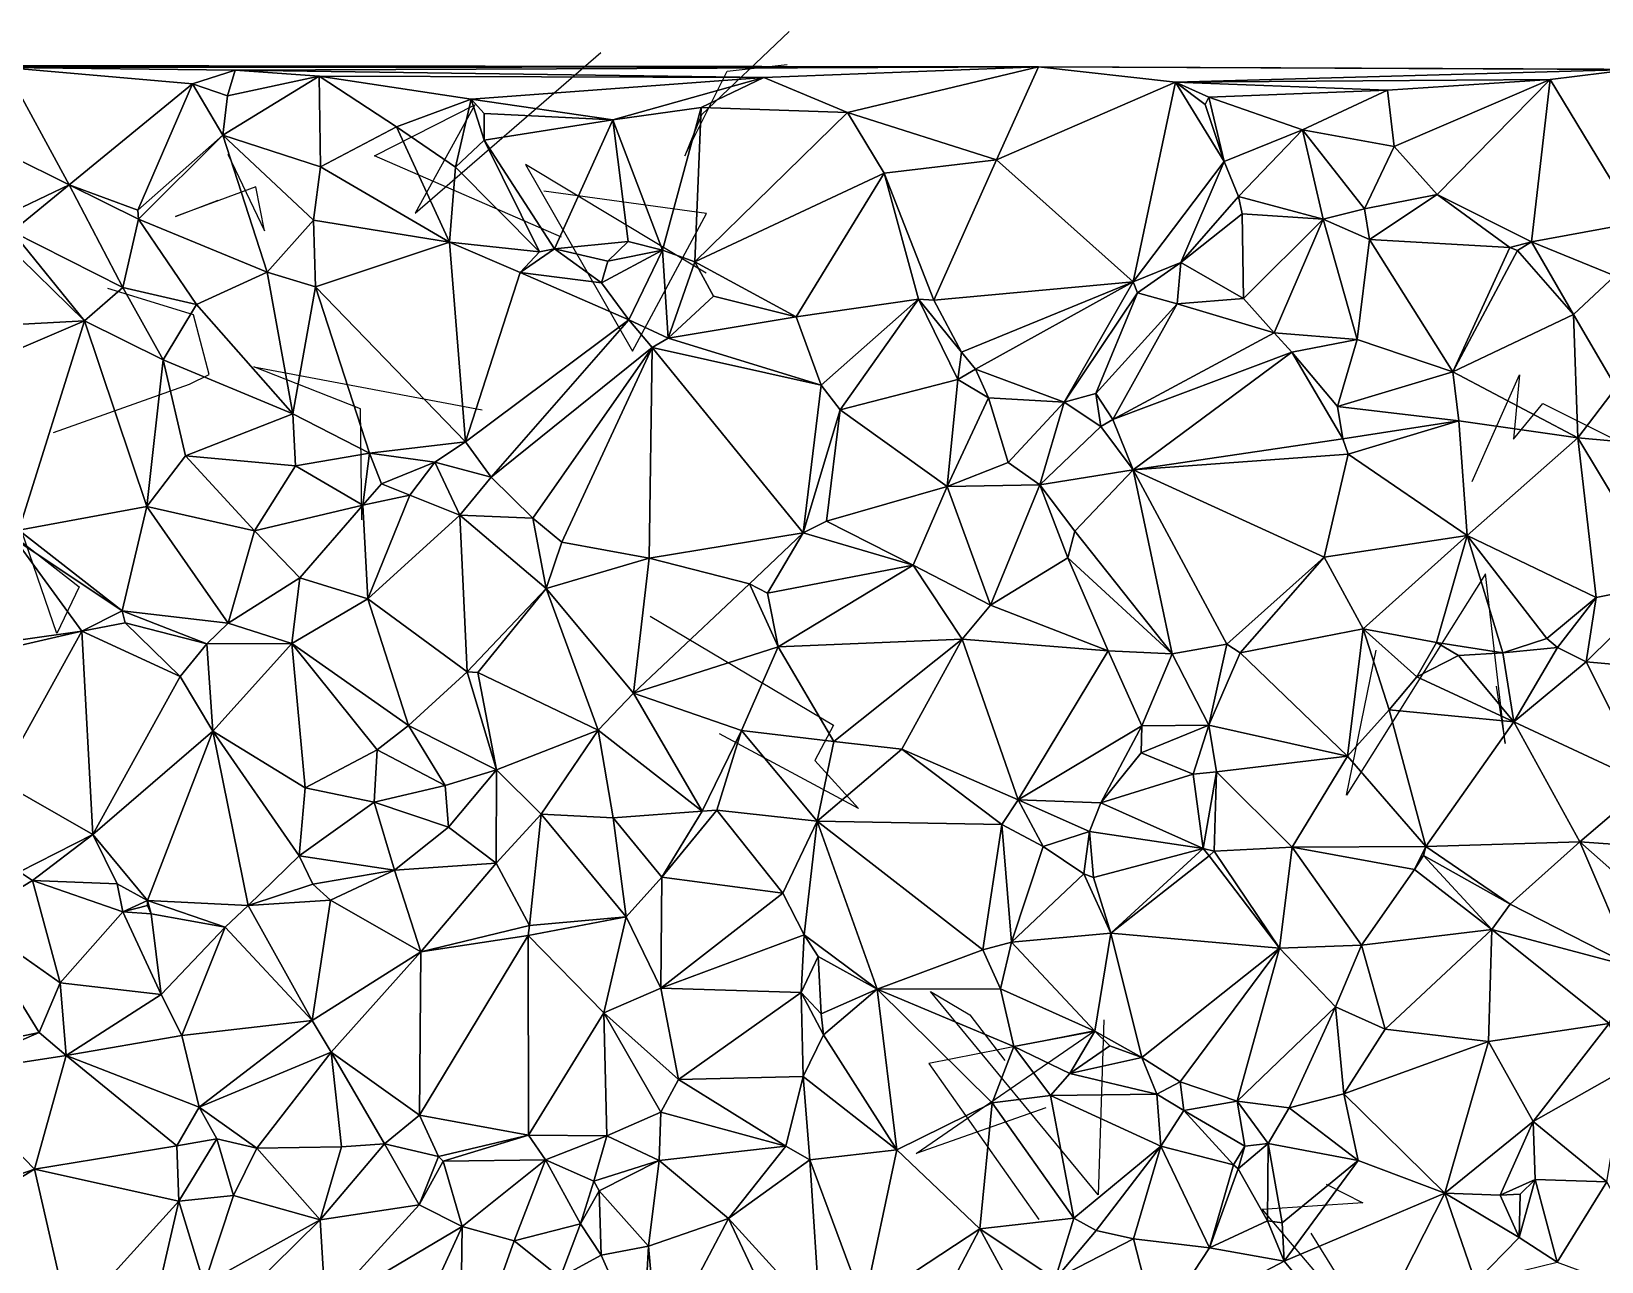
# Model space of a CAD drawing. Header units: metres. Extents: x -15 to 15.5, y -15.2 to 15.3.
# Drawn here: x -4.63 to 8.42, y 5.04 to 15.27 of the extents above; entities that cross this region are included whole.
import ezdxf

# ---------------------------------------------------------------- set-up
doc = ezdxf.new("R2010")
doc.units = ezdxf.units.M
doc.layers.add('CRACKS', color=1, linetype='Continuous')
doc.layers.add('STREET_MESH', color=7, linetype='Continuous')

msp = doc.modelspace()

# ---------------------------------------------------------------- linework, layer by layer
at = {"layer": 'CRACKS'}
for points in [[(1.663, 15.268, 0.1), (0.935, 14.574, 0.1), (0.795, 14.235, 0.1), (1.148, 14.937, 0.1), (1.646, 14.993, 0.1)], [(-0.23, 13.558, 0.1), (-1.783, 14.233, 0.1), (-0.95, 14.659, 0.1), (-1.445, 13.759, 0.1), (0.098, 15.094, 0.1)], [(-3.001, 14.249, 0.1), (-2.698, 13.61, 0.1), (-2.769, 13.977, 0.1), (-3.438, 13.729, 0.1), (-3.082, 13.865, 0.1)], [(0.973, 13.259, 0.1), (-0.529, 14.163, 0.1), (0.362, 12.611, 0.1), (0.975, 13.756, 0.1), (-0.375, 13.941, 0.1)], [(-4.452, 11.935, 0.1), (-3.32, 12.337, 0.1), (-3.157, 12.418, 0.1), (-3.288, 12.912, 0.1), (-4.001, 13.133, 0.1)], [(-1.888, 11.209, 0.1), (-1.899, 12.133, 0.1), (-2.785, 12.481, 0.1), (-1.226, 12.186, 0.1), (-0.887, 12.123, 0.1)], [(7.341, 11.528, 0.1), (7.735, 12.413, 0.1), (7.683, 11.879, 0.1), (7.929, 12.175, 0.1), (9.051, 11.617, 0.1)], [(-5.254, 11.444, 0.1), (-4.239, 10.653, 0.1), (-4.423, 10.265, 0.1), (-4.779, 11.299, 0.1), (-5.049, 10.589, 0.1)], [(7.54, 9.826, 0.1), (7.614, 9.35, 0.1), (7.452, 10.759, 0.1), (6.297, 8.92, 0.1), (6.542, 10.127, 0.1)], [(0.509, 10.408, 0.1), (2.032, 9.504, 0.1), (1.878, 9.208, 0.1), (2.239, 8.811, 0.1), (1.085, 9.431, 0.1)], [(4.28, 7.054, 0.1), (4.231, 5.599, 0.1), (2.838, 7.288, 0.1), (3.165, 7.096, 0.1), (3.455, 6.716, 0.1)], [(3.796, 6.321, 0.1), (2.72, 5.944, 0.1), (4.201, 6.962, 0.1), (2.823, 6.69, 0.1), (3.739, 5.393, 0.1)], [(6.126, 5.689, 0.1), (6.431, 5.533, 0.1), (5.596, 5.477, 0.1), (6.653, 4.232, 0.1), (6.003, 5.281, 0.1)]]:
    msp.add_polyline3d(points, dxfattribs=at)
at = {"layer": 'STREET_MESH'}
for points in [[(-9.496, 14.977), (3.737, 14.974), (-14.657, 14.996)], [(-9.496, 14.977), (-4.85, 14.968), (3.737, 14.974)], [(-4.85, 14.968), (-2.942, 14.945), (3.737, 14.974)], [(-3.296, 14.833), (-2.942, 14.945), (-4.85, 14.968)], [(-4.321, 13.992), (-3.296, 14.833), (-4.85, 14.968)], [(-4.812, 14.237), (-4.321, 13.992), (-4.85, 14.968)], [(-3.296, 14.833), (-3.006, 14.732), (-2.942, 14.945)], [(-3.006, 14.732), (-3.043, 14.407), (-2.243, 14.897)], [(-3.043, 14.407), (-2.233, 14.143), (-2.243, 14.897)], [(-2.942, 14.945), (-3.006, 14.732), (-2.243, 14.897)], [(-2.942, 14.945), (1.453, 14.885), (3.737, 14.974)], [(1.453, 14.885), (-2.942, 14.945), (-2.243, 14.897)], [(-0.98, 14.704), (1.453, 14.885), (-2.243, 14.897)], [(-1.6, 14.475), (-0.98, 14.704), (-2.243, 14.897)], [(-2.233, 14.143), (-1.6, 14.475), (-2.243, 14.897)], [(0.199, 14.533), (1.453, 14.885), (-0.98, 14.704)], [(1.453, 14.885), (0.199, 14.533), (0.931, 14.636)], [(2.148, 14.594), (1.453, 14.885), (0.931, 14.636)], [(1.453, 14.885), (2.148, 14.594), (3.737, 14.974)], [(2.148, 14.594), (3.386, 14.202), (3.737, 14.974)], [(3.386, 14.202), (4.874, 14.846), (3.737, 14.974)], [(3.737, 14.974), (8.661, 14.951), (13.806, 14.932)], [(4.874, 14.846), (8.661, 14.951), (3.737, 14.974)], [(4.874, 14.846), (7.988, 14.868), (8.661, 14.951)], [(7.988, 14.868), (8.71, 13.68), (8.661, 14.951)], [(-3.296, 14.833), (-4.321, 13.992), (-3.749, 13.784)], [(-3.043, 14.407), (-3.296, 14.833), (-3.749, 13.784)], [(-3.043, 14.407), (-3.006, 14.732), (-3.296, 14.833)], [(4.874, 14.846), (3.386, 14.202), (4.523, 13.187)], [(5.28, 14.188), (4.874, 14.846), (4.523, 13.187)], [(7.988, 14.868), (4.874, 14.846), (6.637, 14.78)], [(4.874, 14.846), (5.151, 14.723), (6.637, 14.78)], [(4.874, 14.846), (5.12, 14.662), (5.151, 14.723)], [(5.28, 14.188), (5.12, 14.662), (4.874, 14.846)], [(6.637, 14.78), (5.151, 14.723), (5.929, 14.45)], [(6.693, 14.313), (6.637, 14.78), (5.929, 14.45)], [(6.693, 14.313), (7.988, 14.868), (6.637, 14.78)], [(7.988, 14.868), (6.693, 14.313), (7.05, 13.913)], [(7.834, 13.519), (7.988, 14.868), (7.05, 13.913)], [(7.988, 14.868), (7.834, 13.519), (8.71, 13.68)], [(-1.6, 14.475), (-1.11, 14.139), (-0.98, 14.704)], [(-1.11, 14.139), (-0.871, 14.364), (-0.98, 14.704)], [(0.199, 14.533), (-0.98, 14.704), (-0.871, 14.587)], [(-0.98, 14.704), (-0.871, 14.364), (-0.871, 14.587)], [(0.199, 14.533), (0.61, 13.449), (0.931, 14.636)], [(0.61, 13.449), (0.88, 13.353), (0.931, 14.636)], [(0.88, 13.353), (2.148, 14.594), (0.931, 14.636)], [(5.12, 14.662), (5.28, 14.188), (5.151, 14.723)], [(5.151, 14.723), (5.28, 14.188), (5.929, 14.45)], [(-0.871, 14.364), (0.199, 14.533), (-0.871, 14.587)], [(-0.871, 14.364), (-0.288, 13.462), (0.199, 14.533)], [(-0.288, 13.462), (0.325, 13.521), (0.199, 14.533)], [(0.325, 13.521), (0.61, 13.449), (0.199, 14.533)], [(0.88, 13.353), (2.454, 14.089), (2.148, 14.594)], [(2.454, 14.089), (3.386, 14.202), (2.148, 14.594)], [(-3.744, 13.709), (-3.043, 14.407), (-3.749, 13.784)], [(-3.744, 13.709), (-2.676, 13.267), (-3.043, 14.407)], [(-3.043, 14.407), (-2.676, 13.267), (-2.291, 13.7)], [(-2.233, 14.143), (-3.043, 14.407), (-2.291, 13.7)], [(-2.233, 14.143), (-1.159, 13.518), (-1.6, 14.475)], [(-1.6, 14.475), (-1.159, 13.518), (-1.11, 14.139)], [(-0.411, 13.436), (-0.871, 14.364), (-1.11, 14.139)], [(-0.871, 14.364), (-0.411, 13.436), (-0.288, 13.462)], [(5.28, 14.188), (5.399, 13.897), (5.929, 14.45)], [(5.399, 13.897), (6.102, 13.707), (5.929, 14.45)], [(6.446, 13.794), (6.693, 14.313), (5.929, 14.45)], [(6.102, 13.707), (6.446, 13.794), (5.929, 14.45)], [(-4.903, 13.717), (-4.321, 13.992), (-4.812, 14.237)], [(6.693, 14.313), (6.446, 13.794), (7.05, 13.913)], [(-1.159, 13.518), (-2.233, 14.143), (-2.291, 13.7)], [(-1.159, 13.518), (-0.411, 13.436), (-1.11, 14.139)], [(2.454, 14.089), (2.865, 13.034), (3.386, 14.202)], [(3.386, 14.202), (2.865, 13.034), (4.523, 13.187)], [(4.918, 13.348), (5.28, 14.188), (4.523, 13.187)], [(5.28, 14.188), (4.918, 13.348), (5.399, 13.897)], [(-4.321, 13.992), (-4.903, 13.717), (-4.795, 13.605)], [(-3.876, 13.139), (-4.321, 13.992), (-4.795, 13.605)], [(-3.744, 13.709), (-4.321, 13.992), (-3.876, 13.139)], [(-4.321, 13.992), (-3.744, 13.709), (-3.749, 13.784)], [(0.88, 13.353), (1.721, 12.897), (2.454, 14.089)], [(2.454, 14.089), (1.721, 12.897), (2.738, 13.042)], [(2.865, 13.034), (2.454, 14.089), (2.738, 13.042)], [(5.399, 13.897), (4.918, 13.348), (5.428, 13.751)], [(6.102, 13.707), (5.399, 13.897), (5.428, 13.751)], [(6.446, 13.794), (6.488, 13.538), (7.05, 13.913)], [(6.488, 13.538), (7.653, 13.472), (7.05, 13.913)], [(7.653, 13.472), (7.834, 13.519), (7.05, 13.913)], [(-3.744, 13.709), (-3.876, 13.139), (-3.263, 12.999)], [(-2.676, 13.267), (-3.744, 13.709), (-3.263, 12.999)], [(4.918, 13.348), (5.44, 13.048), (5.428, 13.751)], [(5.44, 13.048), (6.102, 13.707), (5.428, 13.751)], [(5.696, 12.764), (6.102, 13.707), (5.44, 13.048)], [(5.696, 12.764), (6.385, 12.707), (6.102, 13.707)], [(6.488, 13.538), (6.446, 13.794), (6.102, 13.707)], [(6.385, 12.707), (6.488, 13.538), (6.102, 13.707)], [(-4.795, 13.605), (-4.856, 13.512), (-4.195, 12.864)], [(-3.876, 13.139), (-4.795, 13.605), (-4.195, 12.864)], [(-2.676, 13.267), (-2.273, 13.146), (-2.291, 13.7)], [(-2.273, 13.146), (-1.159, 13.518), (-2.291, 13.7)], [(8.71, 13.68), (7.834, 13.519), (8.526, 13.238)], [(-4.856, 13.512), (-5.534, 12.792), (-4.195, 12.864)], [(-1.027, 11.857), (-1.159, 13.518), (-2.273, 13.146)], [(-0.411, 13.436), (-1.159, 13.518), (-0.573, 13.264)], [(-1.159, 13.518), (-1.027, 11.857), (-0.573, 13.264)], [(-0.288, 13.462), (-0.411, 13.436), (-0.573, 13.264)], [(0.104, 13.179), (-0.288, 13.462), (-0.573, 13.264)], [(0.156, 13.36), (0.325, 13.521), (-0.288, 13.462)], [(0.104, 13.179), (0.156, 13.36), (-0.288, 13.462)], [(0.156, 13.36), (0.104, 13.179), (0.61, 13.449)], [(0.104, 13.179), (0.331, 12.872), (0.61, 13.449)], [(0.325, 13.521), (0.156, 13.36), (0.61, 13.449)], [(0.331, 12.872), (0.659, 12.719), (0.61, 13.449)], [(0.659, 12.719), (0.88, 13.353), (0.61, 13.449)], [(6.488, 13.538), (6.385, 12.707), (7.179, 12.438)], [(7.653, 13.472), (6.488, 13.538), (7.179, 12.438)], [(7.653, 13.472), (7.179, 12.438), (7.716, 13.447)], [(7.179, 12.438), (8.184, 12.917), (7.716, 13.447)], [(7.834, 13.519), (7.653, 13.472), (7.716, 13.447)], [(8.184, 12.917), (7.834, 13.519), (7.716, 13.447)], [(7.834, 13.519), (8.184, 12.917), (8.526, 13.238)], [(0.659, 12.719), (1.035, 13.069), (0.88, 13.353)], [(1.035, 13.069), (1.721, 12.897), (0.88, 13.353)], [(4.558, 13.096), (4.918, 13.348), (4.523, 13.187)], [(4.918, 13.348), (4.558, 13.096), (4.888, 13.003)], [(4.918, 13.348), (4.888, 13.003), (5.44, 13.048)], [(-2.461, 12.089), (-2.676, 13.267), (-3.263, 12.999)], [(-2.676, 13.267), (-2.461, 12.089), (-2.273, 13.146)], [(-1.027, 11.857), (0.331, 12.872), (-0.573, 13.264)], [(0.331, 12.872), (0.104, 13.179), (-0.573, 13.264)], [(2.865, 13.034), (3.095, 12.602), (4.523, 13.187)], [(3.095, 12.602), (3.212, 12.46), (4.523, 13.187)], [(3.212, 12.46), (3.949, 12.187), (4.523, 13.187)], [(3.949, 12.187), (4.558, 13.096), (4.523, 13.187)], [(8.184, 12.917), (8.538, 12.31), (8.526, 13.238)], [(-3.541, 12.539), (-3.876, 13.139), (-4.195, 12.864)], [(-3.876, 13.139), (-3.541, 12.539), (-3.263, 12.999)], [(-2.461, 12.089), (-1.824, 11.763), (-2.273, 13.146)], [(-1.824, 11.763), (-1.027, 11.857), (-2.273, 13.146)], [(1.035, 13.069), (0.659, 12.719), (1.721, 12.897)], [(4.558, 13.096), (3.949, 12.187), (4.211, 12.26)], [(4.558, 13.096), (4.211, 12.26), (4.888, 13.003)], [(-3.541, 12.539), (-2.461, 12.089), (-3.263, 12.999)], [(1.721, 12.897), (1.929, 12.328), (2.738, 13.042)], [(1.929, 12.328), (2.087, 12.123), (2.738, 13.042)], [(2.087, 12.123), (3.066, 12.375), (2.738, 13.042)], [(3.095, 12.602), (2.865, 13.034), (2.738, 13.042)], [(3.066, 12.375), (3.095, 12.602), (2.738, 13.042)], [(4.211, 12.26), (4.355, 12.043), (4.888, 13.003)], [(4.355, 12.043), (5.696, 12.764), (4.888, 13.003)], [(4.888, 13.003), (5.696, 12.764), (5.44, 13.048)], [(-5.534, 12.792), (-5.425, 12.337), (-4.195, 12.864)], [(-5.425, 12.337), (-4.74, 11.122), (-4.195, 12.864)], [(-4.74, 11.122), (-3.676, 11.32), (-4.195, 12.864)], [(-3.676, 11.32), (-3.541, 12.539), (-4.195, 12.864)], [(0.331, 12.872), (-1.027, 11.857), (-0.813, 11.563)], [(0.525, 12.642), (0.331, 12.872), (-0.813, 11.563)], [(0.659, 12.719), (0.331, 12.872), (0.525, 12.642)], [(1.721, 12.897), (0.659, 12.719), (1.929, 12.328)], [(7.179, 12.438), (8.218, 11.891), (8.184, 12.917)], [(8.218, 11.891), (8.538, 12.31), (8.184, 12.917)], [(0.659, 12.719), (0.525, 12.642), (1.929, 12.328)], [(5.696, 12.764), (4.355, 12.043), (5.841, 12.603)], [(6.385, 12.707), (5.696, 12.764), (5.841, 12.603)], [(6.221, 12.151), (6.385, 12.707), (5.841, 12.603)], [(6.385, 12.707), (6.221, 12.151), (7.179, 12.438)], [(-3.541, 12.539), (-3.676, 11.32), (-3.355, 11.741)], [(-2.461, 12.089), (-3.541, 12.539), (-3.355, 11.741)], [(-0.468, 11.222), (0.525, 12.642), (-0.813, 11.563)], [(-0.468, 11.222), (-0.225, 11.023), (0.525, 12.642)], [(0.525, 12.642), (-0.225, 11.023), (0.499, 10.89)], [(1.779, 11.102), (0.525, 12.642), (0.499, 10.89)], [(0.525, 12.642), (1.779, 11.102), (1.929, 12.328)], [(3.066, 12.375), (3.212, 12.46), (3.095, 12.602)], [(4.355, 12.043), (4.522, 11.626), (5.841, 12.603)], [(4.522, 11.626), (6.265, 11.883), (5.841, 12.603)], [(6.265, 11.883), (6.221, 12.151), (5.841, 12.603)], [(3.212, 12.46), (3.066, 12.375), (3.321, 12.224)], [(3.212, 12.46), (3.321, 12.224), (3.949, 12.187)], [(6.221, 12.151), (7.229, 12.032), (7.179, 12.438)], [(7.229, 12.032), (8.218, 11.891), (7.179, 12.438)], [(1.929, 12.328), (1.779, 11.102), (2.087, 12.123)], [(2.976, 11.486), (3.066, 12.375), (2.087, 12.123)], [(3.321, 12.224), (3.066, 12.375), (2.976, 11.486)], [(8.538, 12.31), (8.218, 11.891), (9.296, 11.793)], [(3.485, 11.686), (3.321, 12.224), (2.976, 11.486)], [(3.321, 12.224), (3.485, 11.686), (3.949, 12.187)], [(3.949, 12.187), (3.485, 11.686), (3.747, 11.501)], [(4.254, 11.984), (3.949, 12.187), (3.747, 11.501)], [(3.949, 12.187), (4.254, 11.984), (4.211, 12.26)], [(4.254, 11.984), (4.355, 12.043), (4.211, 12.26)], [(6.221, 12.151), (6.265, 11.883), (7.229, 12.032)], [(-2.44, 11.659), (-2.461, 12.089), (-3.355, 11.741)], [(-2.44, 11.659), (-1.824, 11.763), (-2.461, 12.089)], [(1.779, 11.102), (1.973, 11.199), (2.087, 12.123)], [(1.973, 11.199), (2.976, 11.486), (2.087, 12.123)], [(4.355, 12.043), (4.254, 11.984), (4.522, 11.626)], [(7.229, 12.032), (6.265, 11.883), (6.309, 11.755)], [(7.229, 12.032), (6.309, 11.755), (7.298, 11.08)], [(8.218, 11.891), (7.229, 12.032), (7.298, 11.08)], [(4.522, 11.626), (4.254, 11.984), (3.747, 11.501)], [(6.309, 11.755), (6.265, 11.883), (4.522, 11.626)], [(8.218, 11.891), (7.298, 11.08), (8.372, 10.564)], [(8.948, 10.68), (8.218, 11.891), (8.372, 10.564)], [(8.218, 11.891), (8.948, 10.68), (9.296, 11.793)], [(-1.824, 11.763), (-2.44, 11.659), (-1.879, 11.331)], [(-1.726, 11.508), (-1.824, 11.763), (-1.879, 11.331)], [(-1.027, 11.857), (-1.824, 11.763), (-1.281, 11.688)], [(-1.824, 11.763), (-1.726, 11.508), (-1.281, 11.688)], [(-1.027, 11.857), (-1.281, 11.688), (-0.813, 11.563)], [(6.309, 11.755), (4.522, 11.626), (6.109, 10.9)], [(7.298, 11.08), (6.309, 11.755), (6.109, 10.9)], [(-3.676, 11.32), (-2.781, 11.119), (-3.355, 11.741)], [(-2.781, 11.119), (-2.44, 11.659), (-3.355, 11.741)], [(-1.879, 11.331), (-2.44, 11.659), (-2.781, 11.119)], [(-1.726, 11.508), (-1.489, 11.415), (-1.281, 11.688)], [(-1.281, 11.688), (-1.489, 11.415), (-1.074, 11.248)], [(-0.813, 11.563), (-1.281, 11.688), (-1.074, 11.248)], [(3.485, 11.686), (2.976, 11.486), (3.747, 11.501)], [(4.039, 11.115), (4.522, 11.626), (3.747, 11.501)], [(4.848, 10.095), (4.522, 11.626), (4.039, 11.115)], [(4.522, 11.626), (5.302, 10.176), (6.109, 10.9)], [(4.848, 10.095), (5.302, 10.176), (4.522, 11.626)], [(-1.489, 11.415), (-1.726, 11.508), (-1.879, 11.331)], [(-0.468, 11.222), (-0.813, 11.563), (-1.074, 11.248)], [(2.976, 11.486), (1.973, 11.199), (2.694, 10.833)], [(3.338, 10.499), (2.976, 11.486), (2.694, 10.833)], [(2.976, 11.486), (3.338, 10.499), (3.747, 11.501)], [(3.338, 10.499), (3.98, 10.893), (3.747, 11.501)], [(3.98, 10.893), (4.039, 11.115), (3.747, 11.501)], [(-1.838, 10.552), (-1.489, 11.415), (-1.879, 11.331)], [(-1.489, 11.415), (-1.838, 10.552), (-1.074, 11.248)], [(-3.88, 10.454), (-3.676, 11.32), (-4.74, 11.122)], [(-3.88, 10.454), (-3, 10.351), (-3.676, 11.32)], [(-3, 10.351), (-2.781, 11.119), (-3.676, 11.32)], [(-1.879, 11.331), (-2.781, 11.119), (-2.403, 10.727)], [(-1.838, 10.552), (-1.879, 11.331), (-2.403, 10.727)], [(-1.838, 10.552), (-1.013, 9.947), (-1.074, 11.248)], [(-1.013, 9.947), (-0.357, 10.638), (-1.074, 11.248)], [(-0.357, 10.638), (-0.468, 11.222), (-1.074, 11.248)], [(-4.772, 11.048), (-3.88, 10.454), (-4.74, 11.122)], [(-2.781, 11.119), (-3, 10.351), (-2.403, 10.727)], [(-0.225, 11.023), (-0.468, 11.222), (-0.357, 10.638)], [(1.333, 10.677), (1.779, 11.102), (0.499, 10.89)], [(1.779, 11.102), (1.333, 10.677), (1.482, 10.6)], [(1.779, 11.102), (1.482, 10.6), (2.694, 10.833)], [(1.973, 11.199), (1.779, 11.102), (2.694, 10.833)], [(4.848, 10.095), (4.039, 11.115), (3.98, 10.893)], [(-4.772, 11.048), (-5.29, 10.132), (-4.217, 10.285)], [(-3.88, 10.454), (-4.772, 11.048), (-4.217, 10.285)], [(-0.225, 11.023), (-0.357, 10.638), (0.499, 10.89)], [(6.434, 10.303), (7.298, 11.08), (6.109, 10.9)], [(7.298, 11.08), (6.434, 10.303), (7.043, 10.19)], [(7.596, 10.104), (7.298, 11.08), (7.043, 10.19)], [(7.298, 11.08), (7.961, 10.222), (8.372, 10.564)], [(7.298, 11.08), (7.596, 10.104), (7.961, 10.222)], [(-0.357, 10.638), (0.369, 9.768), (0.499, 10.89)], [(0.369, 9.768), (1.333, 10.677), (0.499, 10.89)], [(1.482, 10.6), (1.573, 10.154), (2.694, 10.833)], [(2.694, 10.833), (1.573, 10.154), (3.1, 10.217)], [(3.338, 10.499), (2.694, 10.833), (3.1, 10.217)], [(3.338, 10.499), (4.315, 10.12), (3.98, 10.893)], [(4.315, 10.12), (4.848, 10.095), (3.98, 10.893)], [(5.302, 10.176), (5.411, 10.104), (6.109, 10.9)], [(5.411, 10.104), (6.434, 10.303), (6.109, 10.9)], [(-3, 10.351), (-2.47, 10.182), (-2.403, 10.727)], [(-2.47, 10.182), (-1.838, 10.552), (-2.403, 10.727)], [(-0.925, 9.94), (-0.357, 10.638), (-1.013, 9.947)], [(-0.925, 9.94), (0.076, 9.462), (-0.357, 10.638)], [(0.076, 9.462), (0.369, 9.768), (-0.357, 10.638)], [(1.333, 10.677), (0.369, 9.768), (1.573, 10.154)], [(1.333, 10.677), (1.573, 10.154), (1.482, 10.6)], [(8.289, 10.029), (8.948, 10.68), (8.372, 10.564)], [(8.289, 10.029), (9.37, 9.932), (8.948, 10.68)], [(-3.857, 10.354), (-3.88, 10.454), (-4.217, 10.285)], [(-3, 10.351), (-3.88, 10.454), (-3.177, 10.178)], [(-3.88, 10.454), (-3.857, 10.354), (-3.177, 10.178)], [(-1.838, 10.552), (-2.47, 10.182), (-1.502, 9.501)], [(-1.013, 9.947), (-1.838, 10.552), (-1.502, 9.501)], [(4.315, 10.12), (3.338, 10.499), (3.1, 10.217)], [(7.961, 10.222), (8.049, 10.149), (8.372, 10.564)], [(8.049, 10.149), (8.289, 10.029), (8.372, 10.564)], [(-3.398, 9.907), (-3.857, 10.354), (-4.217, 10.285)], [(-3.857, 10.354), (-3.398, 9.907), (-3.177, 10.178)], [(-2.47, 10.182), (-3, 10.351), (-3.177, 10.178)], [(-5.29, 10.132), (-5.289, 10.036), (-4.217, 10.285)], [(-5.289, 10.036), (-4.907, 9.041), (-4.217, 10.285)], [(-4.907, 9.041), (-4.124, 8.594), (-4.217, 10.285)], [(-4.124, 8.594), (-3.398, 9.907), (-4.217, 10.285)], [(-3.128, 9.454), (-2.47, 10.182), (-3.177, 10.178)], [(-2.36, 8.983), (-2.47, 10.182), (-3.128, 9.454)], [(-2.47, 10.182), (-1.76, 9.298), (-1.502, 9.501)], [(-1.76, 9.298), (-2.47, 10.182), (-2.36, 8.983)], [(1.573, 10.154), (2.035, 9.368), (3.1, 10.217)], [(2.035, 9.368), (2.601, 9.304), (3.1, 10.217)], [(3.1, 10.217), (2.601, 9.304), (3.567, 8.881)], [(4.315, 10.12), (3.1, 10.217), (3.567, 8.881)], [(5.411, 10.104), (6.304, 9.245), (6.434, 10.303)], [(6.304, 9.245), (6.65, 9.63), (6.434, 10.303)], [(7.043, 10.19), (6.434, 10.303), (6.881, 9.903)], [(6.434, 10.303), (6.65, 9.63), (6.881, 9.903)], [(7.226, 10.081), (7.043, 10.19), (6.881, 9.903)], [(7.226, 10.081), (7.596, 10.104), (7.043, 10.19)], [(7.596, 10.104), (8.049, 10.149), (7.961, 10.222)], [(-3.398, 9.907), (-3.128, 9.454), (-3.177, 10.178)], [(0.369, 9.768), (1.268, 9.458), (1.573, 10.154)], [(1.573, 10.154), (1.268, 9.458), (2.035, 9.368)], [(4.594, 9.498), (4.315, 10.12), (3.567, 8.881)], [(4.848, 10.095), (4.315, 10.12), (4.594, 9.498)], [(5.151, 9.503), (4.848, 10.095), (4.594, 9.498)], [(5.302, 10.176), (4.848, 10.095), (5.151, 9.503)], [(5.411, 10.104), (5.302, 10.176), (5.151, 9.503)], [(5.411, 10.104), (5.151, 9.503), (6.304, 9.245)], [(7.686, 9.531), (7.226, 10.081), (6.881, 9.903)], [(7.596, 10.104), (7.226, 10.081), (7.686, 9.531)], [(7.596, 10.104), (7.686, 9.531), (8.049, 10.149)], [(8.049, 10.149), (7.686, 9.531), (8.289, 10.029)], [(-0.77, 9.132), (-1.013, 9.947), (-1.502, 9.501)], [(-0.77, 9.132), (-0.925, 9.94), (-1.013, 9.947)], [(0.076, 9.462), (-0.925, 9.94), (-0.77, 9.132)], [(8.289, 10.029), (7.686, 9.531), (8.798, 9.012)], [(8.289, 10.029), (8.798, 9.012), (9.37, 9.932)], [(-3.398, 9.907), (-4.124, 8.594), (-3.128, 9.454)], [(6.65, 9.63), (7.686, 9.531), (6.881, 9.903)], [(0.369, 9.768), (0.076, 9.462), (0.939, 8.787)], [(1.268, 9.458), (0.369, 9.768), (0.939, 8.787)], [(6.954, 8.494), (6.65, 9.63), (6.304, 9.245)], [(7.686, 9.531), (6.65, 9.63), (6.954, 8.494)], [(7.686, 9.531), (6.954, 8.494), (8.234, 8.533)], [(7.686, 9.531), (8.234, 8.533), (8.798, 9.012)], [(-4.124, 8.594), (-3.671, 8.046), (-3.128, 9.454)], [(-3.128, 9.454), (-3.671, 8.046), (-2.834, 8.003)], [(-2.41, 8.417), (-3.128, 9.454), (-2.834, 8.003)], [(-2.41, 8.417), (-2.36, 8.983), (-3.128, 9.454)], [(-1.76, 9.298), (-1.197, 9), (-1.502, 9.501)], [(-1.197, 9), (-0.77, 9.132), (-1.502, 9.501)], [(0.076, 9.462), (-0.77, 9.132), (-0.398, 8.763)], [(0.2, 8.732), (0.076, 9.462), (-0.398, 8.763)], [(0.939, 8.787), (0.076, 9.462), (0.2, 8.732)], [(1.063, 8.797), (1.268, 9.458), (0.939, 8.787)], [(1.268, 9.458), (1.063, 8.797), (1.897, 8.706)], [(2.035, 9.368), (1.268, 9.458), (1.897, 8.706)], [(4.255, 8.856), (4.594, 9.498), (3.567, 8.881)], [(4.255, 8.856), (4.59, 9.272), (4.594, 9.498)], [(4.59, 9.272), (5.151, 9.503), (4.594, 9.498)], [(4.59, 9.272), (5.022, 9.095), (5.151, 9.503)], [(5.022, 9.095), (5.214, 9.114), (5.151, 9.503)], [(5.151, 9.503), (5.214, 9.114), (6.304, 9.245)], [(-1.787, 8.862), (-1.76, 9.298), (-2.36, 8.983)], [(-1.76, 9.298), (-1.787, 8.862), (-1.197, 9)], [(2.601, 9.304), (2.035, 9.368), (1.897, 8.706)], [(3.43, 8.676), (2.601, 9.304), (1.897, 8.706)], [(2.601, 9.304), (3.43, 8.676), (3.567, 8.881)], [(5.022, 9.095), (4.59, 9.272), (4.255, 8.856)], [(6.304, 9.245), (5.214, 9.114), (5.844, 8.488)], [(6.954, 8.494), (6.304, 9.245), (5.844, 8.488)], [(-4.907, 9.041), (-4.735, 8.283), (-4.124, 8.594)], [(-0.77, 9.132), (-1.197, 9), (-1.167, 8.656)], [(-0.771, 8.357), (-0.77, 9.132), (-1.167, 8.656)], [(-0.77, 9.132), (-0.771, 8.357), (-0.398, 8.763)], [(5.105, 8.478), (5.022, 9.095), (4.255, 8.856)], [(5.214, 9.114), (5.022, 9.095), (5.105, 8.478)], [(5.214, 9.114), (5.105, 8.478), (5.196, 8.456)], [(5.214, 9.114), (5.196, 8.456), (5.844, 8.488)], [(8.234, 8.533), (9.093, 8.471), (8.798, 9.012)], [(-2.41, 8.417), (-1.787, 8.862), (-2.36, 8.983)], [(-1.197, 9), (-1.787, 8.862), (-1.167, 8.656)], [(3.43, 8.676), (3.775, 8.494), (3.567, 8.881)], [(3.775, 8.494), (4.16, 8.619), (3.567, 8.881)], [(4.16, 8.619), (4.255, 8.856), (3.567, 8.881)], [(-1.617, 8.298), (-1.787, 8.862), (-2.41, 8.417)], [(-1.787, 8.862), (-1.617, 8.298), (-1.167, 8.656)], [(-0.771, 8.357), (-0.496, 7.838), (-0.398, 8.763)], [(-0.496, 7.838), (0.308, 7.91), (-0.398, 8.763)], [(0.308, 7.91), (0.2, 8.732), (-0.398, 8.763)], [(0.939, 8.787), (0.2, 8.732), (0.605, 8.239)], [(1.61, 8.107), (1.063, 8.797), (0.605, 8.239)], [(1.063, 8.797), (0.939, 8.787), (0.605, 8.239)], [(1.063, 8.797), (1.61, 8.107), (1.897, 8.706)], [(4.16, 8.619), (5.105, 8.478), (4.255, 8.856)], [(-1.617, 8.298), (-0.771, 8.357), (-1.167, 8.656)], [(0.2, 8.732), (0.308, 7.91), (0.605, 8.239)], [(1.61, 8.107), (1.787, 7.761), (1.897, 8.706)], [(1.787, 7.761), (2.396, 7.309), (1.897, 8.706)], [(3.43, 8.676), (1.897, 8.706), (3.274, 7.636)], [(1.897, 8.706), (2.396, 7.309), (3.274, 7.636)], [(3.511, 7.698), (3.43, 8.676), (3.274, 7.636)], [(3.775, 8.494), (3.43, 8.676), (3.511, 7.698)], [(4.114, 8.268), (4.16, 8.619), (3.775, 8.494)], [(4.16, 8.619), (4.114, 8.268), (4.192, 8.236)], [(5.105, 8.478), (4.16, 8.619), (4.192, 8.236)], [(-4.124, 8.594), (-4.735, 8.283), (-4.626, 8.211)], [(-3.923, 8.184), (-4.124, 8.594), (-4.626, 8.211)], [(-3.671, 8.046), (-4.124, 8.594), (-3.923, 8.184)], [(4.114, 8.268), (3.775, 8.494), (3.511, 7.698)], [(5.196, 8.456), (5.74, 7.65), (5.844, 8.488)], [(5.844, 8.488), (5.74, 7.65), (6.42, 7.673)], [(6.86, 8.304), (6.954, 8.494), (5.844, 8.488)], [(6.86, 8.304), (5.844, 8.488), (6.42, 7.673)], [(6.954, 8.494), (6.86, 8.304), (6.935, 8.419)], [(7.656, 8.016), (6.954, 8.494), (6.935, 8.419)], [(6.954, 8.494), (7.656, 8.016), (8.234, 8.533)], [(8.234, 8.533), (7.656, 8.016), (8.681, 7.492)], [(8.863, 7.976), (8.234, 8.533), (8.681, 7.492)], [(8.863, 7.976), (9.093, 8.471), (8.234, 8.533)], [(-2.297, 8.182), (-2.41, 8.417), (-2.834, 8.003)], [(-2.297, 8.182), (-1.617, 8.298), (-2.41, 8.417)], [(-0.771, 8.357), (-1.617, 8.298), (-1.399, 7.618)], [(-0.496, 7.838), (-0.771, 8.357), (-1.399, 7.618)], [(4.336, 7.775), (5.105, 8.478), (4.192, 8.236)], [(5.105, 8.478), (4.336, 7.775), (5.155, 8.418)], [(5.155, 8.418), (4.336, 7.775), (5.74, 7.65)], [(5.196, 8.456), (5.105, 8.478), (5.155, 8.418)], [(5.196, 8.456), (5.155, 8.418), (5.74, 7.65)], [(6.86, 8.304), (7.503, 7.804), (6.935, 8.419)], [(7.503, 7.804), (7.656, 8.016), (6.935, 8.419)], [(-4.735, 8.283), (-5.151, 7.892), (-4.626, 8.211)], [(-2.15, 8.047), (-1.617, 8.298), (-2.297, 8.182)], [(-1.617, 8.298), (-2.15, 8.047), (-1.399, 7.618)], [(0.308, 7.91), (0.596, 7.317), (0.605, 8.239)], [(0.596, 7.317), (1.61, 8.107), (0.605, 8.239)], [(4.336, 7.775), (4.114, 8.268), (3.511, 7.698)], [(4.114, 8.268), (4.336, 7.775), (4.192, 8.236)], [(7.503, 7.804), (6.86, 8.304), (6.42, 7.673)], [(-5.151, 7.892), (-4.395, 7.362), (-4.626, 8.211)], [(-4.395, 7.362), (-3.874, 7.952), (-4.626, 8.211)], [(-3.874, 7.952), (-3.923, 8.184), (-4.626, 8.211)], [(-3.874, 7.952), (-3.671, 8.046), (-3.923, 8.184)], [(-2.15, 8.047), (-2.297, 8.182), (-2.834, 8.003)], [(1.61, 8.107), (0.596, 7.317), (1.787, 7.761)], [(-3.874, 7.952), (-3.671, 8.005), (-3.671, 8.046)], [(-3.671, 8.005), (-3.874, 7.952), (-3.639, 7.936)], [(-3.671, 8.046), (-3.025, 7.824), (-2.834, 8.003)], [(-3.671, 8.046), (-3.639, 7.936), (-3.025, 7.824)], [(-3.671, 8.005), (-3.639, 7.936), (-3.671, 8.046)], [(-3.025, 7.824), (-2.301, 7.048), (-2.834, 8.003)], [(-2.301, 7.048), (-2.15, 8.047), (-2.834, 8.003)], [(-2.15, 8.047), (-2.301, 7.048), (-1.399, 7.618)], [(7.656, 8.016), (7.503, 7.804), (8.681, 7.492)], [(-4.571, 6.948), (-5.151, 7.892), (-5.392, 6.777)], [(-5.151, 7.892), (-4.571, 6.948), (-4.395, 7.362)], [(-3.556, 7.265), (-3.874, 7.952), (-4.395, 7.362)], [(-3.639, 7.936), (-3.874, 7.952), (-3.556, 7.265)], [(-3.639, 7.936), (-3.556, 7.265), (-3.025, 7.824)], [(-0.505, 7.754), (-0.496, 7.838), (-1.399, 7.618)], [(0.308, 7.91), (-0.505, 7.754), (0.124, 7.112)], [(-0.505, 7.754), (0.308, 7.91), (-0.496, 7.838)], [(0.596, 7.317), (0.308, 7.91), (0.124, 7.112)], [(-3.556, 7.265), (-3.385, 6.924), (-3.025, 7.824)], [(-3.025, 7.824), (-3.385, 6.924), (-2.301, 7.048)], [(-1.408, 6.261), (-0.505, 7.754), (-1.399, 7.618)], [(-0.502, 6.095), (-0.505, 7.754), (-1.408, 6.261)], [(-0.505, 7.754), (-0.502, 6.095), (0.124, 7.112)], [(1.787, 7.761), (0.596, 7.317), (1.763, 7.281)], [(1.905, 7.581), (1.787, 7.761), (1.763, 7.281)], [(2.396, 7.309), (1.787, 7.761), (1.905, 7.581)], [(4.336, 7.775), (3.511, 7.698), (4.205, 6.96)], [(4.596, 6.741), (4.336, 7.775), (4.205, 6.96)], [(5.74, 7.65), (4.336, 7.775), (4.596, 6.741)], [(6.617, 6.975), (7.503, 7.804), (6.42, 7.673)], [(7.503, 7.804), (6.617, 6.975), (7.475, 6.874)], [(8.478, 7.023), (7.503, 7.804), (7.475, 6.874)], [(7.503, 7.804), (8.478, 7.023), (8.681, 7.492)], [(-2.301, 7.048), (-2.143, 6.784), (-1.399, 7.618)], [(-2.143, 6.784), (-1.408, 6.261), (-1.399, 7.618)], [(1.93, 7.104), (1.905, 7.581), (1.763, 7.281)], [(1.93, 7.104), (2.396, 7.309), (1.905, 7.581)], [(2.396, 7.309), (3.421, 7.311), (3.274, 7.636)], [(3.421, 7.311), (3.511, 7.698), (3.274, 7.636)], [(3.511, 7.698), (3.421, 7.311), (4.205, 6.96)], [(4.913, 6.538), (5.74, 7.65), (4.596, 6.741)], [(5.386, 6.379), (5.74, 7.65), (4.913, 6.538)], [(5.74, 7.65), (5.386, 6.379), (6.205, 7.162)], [(5.74, 7.65), (6.205, 7.162), (6.42, 7.673)], [(6.205, 7.162), (6.617, 6.975), (6.42, 7.673)], [(-4.395, 7.362), (-4.571, 6.948), (-4.345, 6.756)], [(-3.556, 7.265), (-4.395, 7.362), (-4.345, 6.756)], [(0.744, 6.557), (0.596, 7.317), (0.124, 7.112)], [(0.596, 7.317), (0.744, 6.557), (1.763, 7.281)], [(1.93, 7.104), (1.948, 6.93), (2.396, 7.309)], [(1.948, 6.93), (2.557, 5.972), (2.396, 7.309)], [(3.531, 6.831), (3.421, 7.311), (2.396, 7.309)], [(2.557, 5.972), (3.352, 6.363), (2.396, 7.309)], [(3.352, 6.363), (3.531, 6.831), (2.396, 7.309)], [(3.421, 7.311), (3.531, 6.831), (4.205, 6.96)], [(-3.385, 6.924), (-3.556, 7.265), (-4.345, 6.756)], [(0.744, 6.557), (1.781, 6.583), (1.763, 7.281)], [(1.781, 6.583), (1.948, 6.93), (1.763, 7.281)], [(1.948, 6.93), (1.93, 7.104), (1.763, 7.281)], [(-2.301, 7.048), (-3.385, 6.924), (-3.241, 6.327)], [(-2.143, 6.784), (-2.301, 7.048), (-3.241, 6.327)], [(-0.502, 6.095), (0.147, 6.089), (0.124, 7.112)], [(0.597, 6.286), (0.744, 6.557), (0.124, 7.112)], [(0.147, 6.089), (0.597, 6.286), (0.124, 7.112)], [(6.205, 7.162), (5.386, 6.379), (5.82, 6.322)], [(6.274, 6.439), (6.205, 7.162), (5.82, 6.322)], [(6.617, 6.975), (6.205, 7.162), (6.274, 6.439)], [(-5.374, 6.598), (-4.571, 6.948), (-5.392, 6.777)], [(-4.571, 6.948), (-5.374, 6.598), (-4.345, 6.756)], [(-3.385, 6.924), (-4.345, 6.756), (-3.241, 6.327)], [(1.948, 6.93), (1.781, 6.583), (2.557, 5.972)], [(3.531, 6.831), (3.997, 6.608), (4.205, 6.96)], [(3.997, 6.608), (4.33, 6.839), (4.205, 6.96)], [(4.33, 6.839), (4.596, 6.741), (4.205, 6.96)], [(7.475, 6.874), (6.617, 6.975), (6.274, 6.439)], [(7.847, 6.21), (8.478, 7.023), (7.475, 6.874)], [(7.847, 6.21), (8.611, 6.642), (8.478, 7.023)], [(3.531, 6.831), (3.352, 6.363), (3.835, 6.424)], [(3.997, 6.608), (3.531, 6.831), (3.835, 6.424)], [(4.33, 6.839), (3.997, 6.608), (4.596, 6.741)], [(7.113, 5.613), (7.475, 6.874), (6.274, 6.439)], [(7.113, 5.613), (7.847, 6.21), (7.475, 6.874)], [(-5.374, 6.598), (-4.609, 5.812), (-4.345, 6.756)], [(-4.609, 5.812), (-3.427, 6.006), (-4.345, 6.756)], [(-4.345, 6.756), (-3.427, 6.006), (-3.241, 6.327)], [(-2.762, 5.987), (-2.143, 6.784), (-3.241, 6.327)], [(-2.762, 5.987), (-2.057, 5.997), (-2.143, 6.784)], [(-1.408, 6.261), (-2.143, 6.784), (-1.7, 6.024)], [(-2.143, 6.784), (-2.057, 5.997), (-1.7, 6.024)], [(3.997, 6.608), (4.72, 6.435), (4.596, 6.741)], [(4.72, 6.435), (4.913, 6.538), (4.596, 6.741)], [(-5.374, 6.598), (-5.862, 5.379), (-4.609, 5.812)], [(0.597, 6.286), (1.637, 6.003), (0.744, 6.557)], [(1.637, 6.003), (1.781, 6.583), (0.744, 6.557)], [(1.637, 6.003), (1.834, 5.891), (1.781, 6.583)], [(1.781, 6.583), (1.834, 5.891), (2.557, 5.972)], [(3.997, 6.608), (3.835, 6.424), (4.72, 6.435)], [(4.72, 6.435), (4.943, 6.301), (4.913, 6.538)], [(4.943, 6.301), (5.386, 6.379), (4.913, 6.538)], [(8.46, 5.707), (8.611, 6.642), (7.847, 6.21)], [(3.352, 6.363), (4.03, 5.406), (3.835, 6.424)], [(4.72, 6.435), (3.835, 6.424), (4.753, 6.005)], [(3.835, 6.424), (4.03, 5.406), (4.753, 6.005)], [(4.943, 6.301), (4.72, 6.435), (4.753, 6.005)], [(6.393, 5.885), (6.274, 6.439), (5.82, 6.322)], [(6.393, 5.885), (7.113, 5.613), (6.274, 6.439)], [(-3.427, 6.006), (-3.095, 6.064), (-3.241, 6.327)], [(-3.095, 6.064), (-2.762, 5.987), (-3.241, 6.327)], [(0.584, 5.886), (0.597, 6.286), (0.147, 6.089)], [(0.584, 5.886), (1.637, 6.003), (0.597, 6.286)], [(3.352, 6.363), (2.557, 5.972), (3.249, 5.317)], [(4.03, 5.406), (3.352, 6.363), (3.249, 5.317)], [(5.356, 5.848), (4.943, 6.301), (4.753, 6.005)], [(5.451, 6.003), (5.386, 6.379), (4.943, 6.301)], [(5.451, 6.003), (4.943, 6.301), (5.356, 5.848)], [(5.386, 6.379), (5.645, 6.025), (5.82, 6.322)], [(5.386, 6.379), (5.451, 6.003), (5.645, 6.025)], [(5.645, 6.025), (6.393, 5.885), (5.82, 6.322)], [(-1.251, 5.917), (-1.408, 6.261), (-1.7, 6.024)], [(-1.251, 5.917), (-0.502, 6.095), (-1.408, 6.261)], [(7.573, 5.597), (7.847, 6.21), (7.113, 5.613)], [(7.847, 6.21), (7.573, 5.597), (7.864, 5.728)], [(8.46, 5.707), (7.847, 6.21), (7.864, 5.728)], [(-3.427, 6.006), (-4.609, 5.812), (-3.41, 5.546)], [(-3.095, 6.064), (-3.427, 6.006), (-3.41, 5.546)], [(-2.954, 5.595), (-3.095, 6.064), (-3.41, 5.546)], [(-2.762, 5.987), (-3.095, 6.064), (-2.954, 5.595)], [(-2.235, 5.392), (-1.413, 5.516), (-1.7, 6.024)], [(-2.057, 5.997), (-2.235, 5.392), (-1.7, 6.024)], [(-1.413, 5.516), (-1.251, 5.917), (-1.7, 6.024)], [(-1.251, 5.917), (-1.212, 5.88), (-0.502, 6.095)], [(-1.212, 5.88), (-0.361, 5.891), (-0.502, 6.095)], [(-0.502, 6.095), (-0.361, 5.891), (0.147, 6.089)], [(0.147, 6.089), (-0.361, 5.891), (0.041, 5.714)], [(0.584, 5.886), (0.147, 6.089), (0.041, 5.714)], [(4.03, 5.406), (4.214, 5.304), (4.753, 6.005)], [(4.214, 5.304), (4.526, 5.233), (4.753, 6.005)], [(4.753, 6.005), (4.526, 5.233), (5.156, 5.16)], [(5.356, 5.848), (4.753, 6.005), (5.156, 5.16)], [(5.638, 5.384), (5.645, 6.025), (5.396, 5.814)], [(5.645, 6.025), (5.451, 6.003), (5.396, 5.814)], [(5.645, 6.025), (5.638, 5.384), (5.761, 5.366)], [(5.645, 6.025), (5.761, 5.366), (6.393, 5.885)], [(-2.762, 5.987), (-2.954, 5.595), (-2.235, 5.392)], [(-2.057, 5.997), (-2.762, 5.987), (-2.235, 5.392)], [(-1.212, 5.88), (-1.251, 5.917), (-1.413, 5.516)], [(-1.212, 5.88), (-1.413, 5.516), (-1.054, 5.335)], [(-0.361, 5.891), (-1.212, 5.88), (-1.054, 5.335)], [(-0.621, 5.216), (-0.361, 5.891), (-1.054, 5.335)], [(-0.621, 5.216), (-0.072, 5.357), (-0.361, 5.891)], [(-0.361, 5.891), (-0.072, 5.357), (0.041, 5.714)], [(0.083, 5.633), (0.584, 5.886), (0.041, 5.714)], [(0.584, 5.886), (0.083, 5.633), (0.495, 5.174)], [(1.16, 5.403), (0.584, 5.886), (0.495, 5.174)], [(1.637, 6.003), (0.584, 5.886), (1.16, 5.403)], [(1.637, 6.003), (1.16, 5.403), (1.834, 5.891)], [(1.16, 5.403), (1.921, 4.565), (1.834, 5.891)], [(1.834, 5.891), (2.284, 4.681), (2.557, 5.972)], [(1.834, 5.891), (1.921, 4.565), (2.284, 4.681)], [(2.557, 5.972), (2.284, 4.681), (3.249, 5.317)], [(5.451, 6.003), (5.356, 5.848), (5.396, 5.814)], [(6.393, 5.885), (5.761, 5.366), (5.779, 5.049)], [(7.113, 5.613), (6.393, 5.885), (5.779, 5.049)], [(-5.862, 5.379), (-5.774, 5.102), (-4.609, 5.812)], [(-4.609, 5.812), (-5.774, 5.102), (-4.318, 4.545)], [(-3.41, 5.546), (-4.609, 5.812), (-4.318, 4.545)], [(5.396, 5.814), (5.356, 5.848), (5.156, 5.16)], [(5.638, 5.384), (5.396, 5.814), (5.156, 5.16)], [(-0.072, 5.357), (0.083, 5.633), (0.041, 5.714)], [(-0.072, 5.357), (0.102, 5.098), (0.083, 5.633)], [(0.083, 5.633), (0.102, 5.098), (0.495, 5.174)], [(6.43, 4.267), (7.113, 5.613), (5.779, 5.049)], [(7.113, 5.613), (6.43, 4.267), (7.368, 4.873)], [(7.113, 5.613), (7.368, 4.873), (7.73, 5.244)], [(7.573, 5.597), (7.113, 5.613), (7.73, 5.244)], [(7.864, 5.728), (7.573, 5.597), (7.738, 5.605)], [(7.864, 5.728), (7.738, 5.605), (7.73, 5.244)], [(8.046, 5.039), (7.864, 5.728), (7.73, 5.244)], [(8.046, 5.039), (8.46, 5.707), (7.864, 5.728)], [(8.46, 5.707), (8.046, 5.039), (9.004, 4.685)], [(-3.639, 4.55), (-3.41, 5.546), (-4.318, 4.545)], [(-3.639, 4.55), (-3.199, 4.857), (-3.41, 5.546)], [(-3.199, 4.857), (-2.954, 5.595), (-3.41, 5.546)], [(-2.954, 5.595), (-3.199, 4.857), (-2.235, 5.392)], [(-2.19, 4.663), (-1.413, 5.516), (-2.235, 5.392)], [(-1.413, 5.516), (-2.19, 4.663), (-1.054, 5.335)], [(7.738, 5.605), (7.573, 5.597), (7.73, 5.244)], [(-3.199, 4.857), (-3.028, 4.609), (-2.235, 5.392)], [(-3.028, 4.609), (-2.19, 4.663), (-2.235, 5.392)], [(-0.072, 5.357), (-0.621, 5.216), (-0.239, 4.911)], [(0.102, 5.098), (-0.072, 5.357), (-0.239, 4.911)], [(1.16, 5.403), (0.495, 5.174), (0.571, 4.289)], [(1.649, 4.365), (1.16, 5.403), (0.571, 4.289)], [(1.921, 4.565), (1.16, 5.403), (1.649, 4.365)], [(4.03, 5.406), (3.249, 5.317), (3.874, 4.898)], [(4.03, 5.406), (3.874, 4.898), (4.214, 5.304)], [(5.779, 5.049), (5.638, 5.384), (5.156, 5.16)], [(5.761, 5.366), (5.638, 5.384), (5.779, 5.049)], [(-1.054, 5.335), (-2.19, 4.663), (-1.632, 4.078)], [(-1.075, 3.949), (-1.054, 5.335), (-1.632, 4.078)], [(-1.075, 3.949), (-0.621, 5.216), (-1.054, 5.335)], [(2.284, 4.681), (2.914, 4.677), (3.249, 5.317)], [(3.249, 5.317), (2.914, 4.677), (3.618, 4.639)], [(3.874, 4.898), (3.249, 5.317), (3.618, 4.639)], [(3.874, 4.898), (4.526, 5.233), (4.214, 5.304)], [(4.526, 5.233), (3.874, 4.898), (4.718, 4.489)], [(5.156, 5.16), (4.526, 5.233), (4.718, 4.489)], [(7.368, 4.873), (8.046, 5.039), (7.73, 5.244)], [(-5.774, 5.102), (-5.852, 4.673), (-4.318, 4.545)], [(-0.621, 5.216), (-1.075, 3.949), (-0.239, 4.911)], [(0.446, 4.319), (0.102, 5.098), (-0.239, 4.911)], [(0.102, 5.098), (0.446, 4.319), (0.495, 5.174)], [(0.495, 5.174), (0.446, 4.319), (0.571, 4.289)], [(5.779, 5.049), (5.156, 5.16), (4.718, 4.489)], [(6.43, 4.267), (5.779, 5.049), (4.718, 4.489)]]:
    msp.add_3dface(points, dxfattribs=at)

doc.saveas('drawing.dxf')
